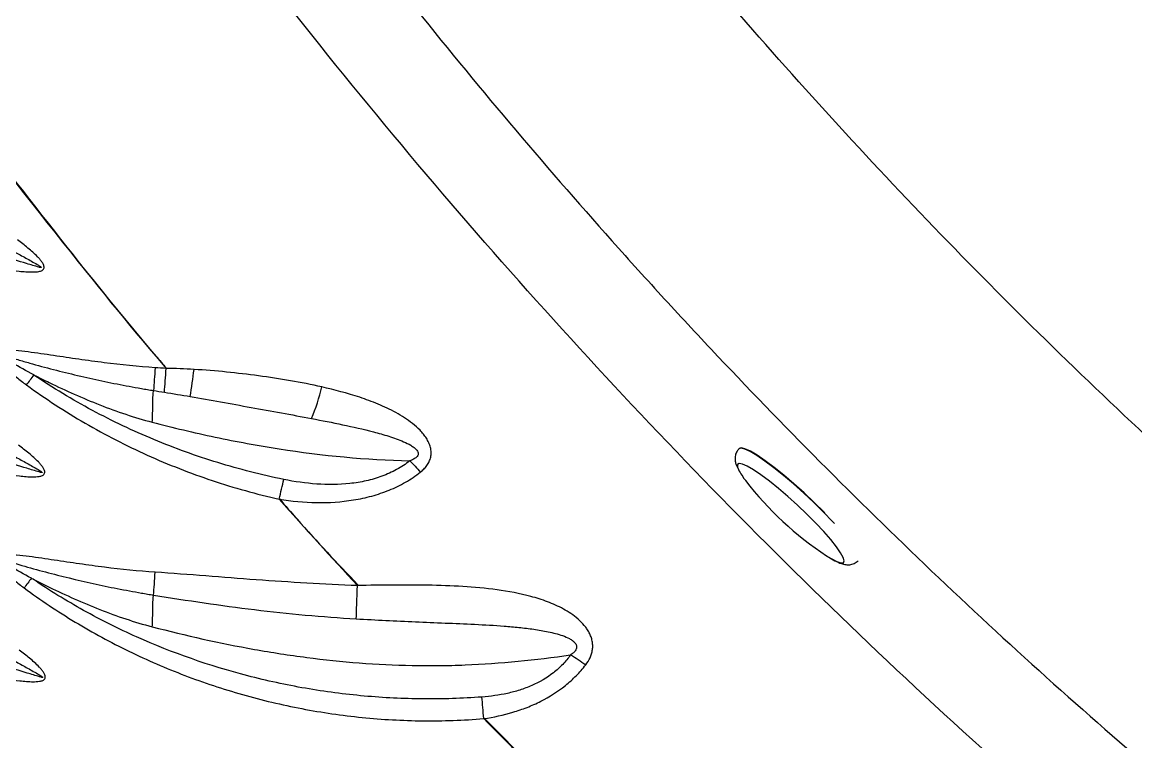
# Model space of a CAD drawing. Extents: x 412 to 492, y 622 to 766.
# Drawn here: x 457.6 to 464.4, y 691.72 to 696.12 of the extents above; entities that cross this region are included whole.
import ezdxf

# ---------------------------------------------------------------- set-up
doc = ezdxf.new("R2010")
doc.units = 0
doc.header["$MEASUREMENT"] = 0
doc.layers.add('1', color=4, linetype='Continuous')
doc.layers.add('GEOMETRY', color=4, linetype='Continuous', lineweight=25)

# ---------------------------------------------------------------- blocks, each defined once
blk = doc.blocks.new('2024 Beam 220V LL')
at = {"layer": 'GEOMETRY'}
for p, q in [((50.0268, 50.7539), (50.0252, 50.7521)), ((48.4704, 49.1073), (48.8901, 48.6846))]:
    blk.add_line(p, q, dxfattribs=at)
at = {"layer": 'GEOMETRY', "flags": 128}
for points in [[(46.517, 51.098), (46.5181, 51.1142), (46.5193, 51.1312), (46.5206, 51.1488), (46.5219, 51.167), (46.5233, 51.1857), (46.5246, 51.2047), (46.526, 51.224), (46.5274, 51.2433)], [(50.6099, 50.2954), (50.5982, 50.3081), (50.5435, 50.3651), (50.4843, 50.4234), (50.4226, 50.4814), (50.3599, 50.5375), (50.2981, 50.5898), (50.239, 50.6371), (50.1843, 50.6779), (50.1356, 50.711), (50.0942, 50.7356), (50.0613, 50.7508), (50.038, 50.7562), (50.0251, 50.752)], [(50.5513, 50.3606), (50.5451, 50.3669), (50.486, 50.4252), (50.4242, 50.4833), (50.3616, 50.5393), (50.2998, 50.5917), (50.2407, 50.6389), (50.186, 50.6797), (50.1372, 50.7128), (50.0959, 50.7374), (50.063, 50.7526), (50.0397, 50.758), (50.0268, 50.7539)], [(50.5611, 50.099), (50.5894, 50.0814), (50.6235, 50.0636), (50.6485, 50.0552), (50.6637, 50.0566), (50.6685, 50.0677), (50.6629, 50.0881), (50.647, 50.1173), (50.6212, 50.1542), (50.5865, 50.1977), (50.5439, 50.2463), (50.4949, 50.2986), (50.4409, 50.3528), (50.3838, 50.4072), (50.3253, 50.4601), (50.2674, 50.5096), (50.2119, 50.5544), (50.1606, 50.5928), (50.1151, 50.6238), (50.0769, 50.6462), (50.0472, 50.6593), (50.027, 50.6628), (50.0169, 50.6566), (50.0173, 50.6407), (50.0232, 50.6256)], [(47.2184, 50.4443), (47.2219, 50.4601), (47.2255, 50.4758), (47.229, 50.4914), (47.2325, 50.5068), (47.2359, 50.5219), (47.2393, 50.5367), (47.2425, 50.5512), (47.2457, 50.5651)], [(47.6886, 49.7136), (47.6893, 49.7322), (47.6901, 49.7535), (47.691, 49.777), (47.692, 49.8025), (47.693, 49.8295), (47.6941, 49.8578), (47.6952, 49.8869), (47.6963, 49.9164)], [(48.4673, 49.1042), (48.4659, 49.1216), (48.4645, 49.1388), (48.4631, 49.1559), (48.4617, 49.1727), (48.4604, 49.1892), (48.459, 49.2053), (48.4578, 49.2209), (48.4565, 49.2359)]]:
    blk.add_lwpolyline(points, dxfattribs=at)
at = {"layer": 'GEOMETRY'}
for centre, radius, start, end in [((41.9446, 51.8256), 4.7898, 350.9454, 352.94619), ((46.2438, 51.4212), 1.2683, 337.57911, 346.73756), ((50.3734, 50.8054), 0.3937, 207.18081, 218.92629), ((51.656, 51.7727), 2, 217.39445, 236.8069)]:
    blk.add_arc(centre, radius, start, end, dxfattribs=at)
for points, knots in [([(49.9559, 64.4717), (49.9874, 64.4743), (50.0696, 64.4812), (50.2218, 64.4937), (50.432, 64.5112), (50.6906, 64.5329), (50.9628, 64.5563), (51.2016, 64.5772), (51.3923, 64.5941), (51.5588, 64.6092), (51.7172, 64.6231), (51.8602, 64.634), (51.9794, 64.6413), (52.0866, 64.6469), (52.1962, 64.6514), (52.3057, 64.655), (52.413, 64.6574), (52.5351, 64.6588), (52.6744, 64.6584), (52.8333, 64.6558), (52.9929, 64.651), (53.1533, 64.644), (53.3145, 64.6348), (53.4764, 64.6233), (53.6391, 64.6095), (53.8547, 64.5884), (54.1238, 64.5566), (54.4078, 64.5158), (54.6565, 64.4744), (54.8711, 64.4346), (55.0947, 64.3892), (55.3184, 64.3401), (55.5329, 64.2889), (55.7213, 64.239), (55.8905, 64.1894), (56.0481, 64.1395), (56.2058, 64.086), (56.4457, 63.9989), (56.7664, 63.8686), (57.1644, 63.6818), (57.6194, 63.439), (57.979, 63.2178), (58.2534, 63.0309), (58.3903, 62.9351), (58.5295, 62.8359), (58.7999, 62.6395), (59.2001, 62.3344), (59.8905, 61.7676), (60.7166, 61.0137), (61.4882, 60.204), (62.0705, 59.5257), (62.4198, 59.0883), (62.6887, 58.7321), (62.8547, 58.5035), (62.9832, 58.3216), (63.0782, 58.1842), (63.1687, 58.0488), (63.3484, 57.769), (63.5969, 57.339), (63.82, 56.8746), (63.9621, 56.5352), (64.0425, 56.3272), (64.1164, 56.1188), (64.1839, 55.9099), (64.245, 55.7006), (64.2901, 55.5268), (64.3231, 55.3892), (64.3467, 55.2877), (64.3694, 55.186), (64.3914, 55.0841), (64.4125, 54.982), (64.4329, 54.8797), (64.4524, 54.7771), (64.4712, 54.6743), (64.4891, 54.5713), (64.5084, 54.4556), (64.5287, 54.3253), (64.5494, 54.1784), (64.5695, 54.0232), (64.5884, 53.8619), (64.6044, 53.7079), (64.6173, 53.5659), (64.6278, 53.4359), (64.6368, 53.3063), (64.6444, 53.1772), (64.6506, 53.0486), (64.6535, 52.963), (64.655, 52.9202)], [0, 0, 0, 0, 0.004717, 0.012296, 0.022745, 0.036075, 0.050787, 0.063159, 0.071426, 0.078972, 0.087744, 0.094769, 0.099998, 0.105242, 0.110504, 0.116048, 0.121276, 0.126187, 0.133886, 0.141613, 0.149369, 0.157158, 0.16498, 0.172837, 0.180731, 0.188663, 0.204227, 0.219917, 0.230074, 0.240535, 0.251303, 0.262841, 0.273359, 0.282861, 0.290673, 0.298527, 0.306428, 0.314379, 0.334819, 0.355523, 0.376545, 0.407548, 0.414782, 0.423112, 0.430961, 0.438717, 0.469862, 0.501218, 0.563169, 0.625202, 0.656494, 0.687586, 0.703246, 0.718853, 0.727111, 0.734431, 0.742265, 0.74997, 0.78112, 0.812105, 0.822738, 0.833294, 0.843781, 0.854204, 0.864571, 0.874891, 0.879858, 0.88483, 0.889807, 0.894791, 0.89978, 0.904775, 0.909778, 0.914787, 0.919804, 0.924828, 0.931691, 0.938828, 0.946239, 0.9543, 0.962326, 0.96866, 0.97497, 0.981259, 0.987526, 0.993773, 1, 1, 1, 1]), ([(57.9809, 46.5479), (57.4614, 46.9229), (56.9418, 47.3005), (56.1625, 47.8708), (55.9027, 48.0615), (55.5781, 48.3008), (55.5131, 48.3487), (55.3832, 48.4445), (55.3184, 48.4927), (55.1245, 48.6378), (54.8673, 48.8333), (54.6128, 49.0326), (54.3596, 49.2339), (54.2337, 49.3355), (53.8583, 49.643), (53.6112, 49.8514), (52.8797, 50.487), (52.4049, 50.9244), (51.4808, 51.8265), (51.0315, 52.2913), (50.377, 53.0091), (50.1625, 53.2513), (49.7412, 53.7412), (49.5343, 53.989), (49.1281, 54.4901), (48.9288, 54.7435), (48.6354, 55.1277), (48.5385, 55.2565), (48.3947, 55.4507), (48.3469, 55.5156), (48.252, 55.6457), (48.2046, 55.7109), (47.7782, 56.297), (47.4015, 56.8185), (47.027, 57.3405)], [0, 0, 0, 0, 0.125, 0.125, 0.1875, 0.1875, 0.203125, 0.203125, 0.21875, 0.21875, 0.25, 0.28125, 0.28125, 0.3125, 0.3125, 0.375, 0.375, 0.5, 0.5, 0.625, 0.625, 0.6875, 0.6875, 0.75, 0.75, 0.8125, 0.8125, 0.84375, 0.84375, 0.859375, 0.859375, 0.875, 0.875, 1, 1, 1, 1]), ([(45.7648, 56.5507), (46.1316, 56.0344), (46.5007, 55.5187), (46.9187, 54.9393), (46.9651, 54.875), (47.0582, 54.7463), (47.1048, 54.682), (47.2454, 54.4897), (47.34, 54.3621), (47.6266, 53.9814), (47.8212, 53.7303), (48.4156, 52.9847), (48.826, 52.4982), (49.3568, 51.9033), (49.4639, 51.7849), (49.6796, 51.5498), (49.7882, 51.4331), (50.1163, 51.0853), (50.3381, 50.8567), (51.0124, 50.1805), (51.4739, 49.7426), (52.1843, 49.105), (52.4241, 48.8957), (52.9098, 48.4835), (53.1557, 48.2807), (53.6534, 47.8816), (53.9047, 47.6857), (54.2856, 47.3972), (54.4132, 47.302), (54.6056, 47.1605), (54.6698, 47.1136), (54.7982, 47.0196), (54.8624, 46.9726), (55.4403, 46.5505), (55.9544, 46.1778), (56.4689, 45.8077)], [0, 0, 0, 0, 0.125, 0.125, 0.140625, 0.140625, 0.15625, 0.15625, 0.1875, 0.1875, 0.25, 0.25, 0.375, 0.375, 0.40625, 0.40625, 0.4375, 0.4375, 0.5, 0.5, 0.625, 0.625, 0.6875, 0.6875, 0.75, 0.75, 0.8125, 0.8125, 0.84375, 0.84375, 0.859375, 0.859375, 0.875, 0.875, 1, 1, 1, 1]), ([(52.3993, 48.1422), (51.7589, 48.6856), (51.1367, 49.2512), (49.929, 50.4273), (49.3473, 51.034), (48.2276, 52.2843), (47.6897, 52.9279), (47.0447, 53.7555), (46.9171, 53.9222), (46.7277, 54.1739), (46.6649, 54.2581), (46.5712, 54.3849), (46.5401, 54.4272), (46.4778, 54.5118), (46.4467, 54.5541), (46.1664, 54.9349), (45.9172, 55.2734), (45.6681, 55.6119)], [0, 0, 0, 0, 0.25, 0.25, 0.5, 0.5, 0.75, 0.75, 0.8125, 0.8125, 0.84375, 0.84375, 0.859375, 0.859375, 0.875, 0.875, 1, 1, 1, 1]), ([(52.3993, 48.1422), (51.7589, 48.6856), (51.1367, 49.2512), (49.929, 50.4273), (49.3473, 51.034), (48.2276, 52.2843), (47.6897, 52.9279), (47.0447, 53.7555), (46.9171, 53.9222), (46.7277, 54.1739), (46.6649, 54.2581), (46.5712, 54.3849), (46.5401, 54.4272), (46.4778, 54.5118), (46.4467, 54.5541), (46.1664, 54.9349), (45.9172, 55.2734), (45.6681, 55.6119)], [0, 0, 0, 0, 0.25, 0.25, 0.5, 0.5, 0.75, 0.75, 0.8125, 0.8125, 0.84375, 0.84375, 0.859375, 0.859375, 0.875, 0.875, 1, 1, 1, 1]), ([(45.0088, 53.1746), (45.0871, 53.0695), (45.3609, 52.7015), (45.8437, 52.0811), (46.2706, 51.5413), (46.507, 51.2692), (46.5286, 51.2444)], [0, 0, 0, 0, 0.160074, 0.559994, 0.959828, 1, 1, 1, 1]), ([(44.7527, 51.9451), (44.8598, 51.9375), (44.9665, 51.9269), (45.1261, 51.9076), (45.1793, 51.9006), (45.2855, 51.8859), (45.3385, 51.8781), (45.4446, 51.8624), (45.4976, 51.8544), (45.5773, 51.8437), (45.6039, 51.8403), (45.6439, 51.8362), (45.6572, 51.835), (45.684, 51.8333), (45.6974, 51.8327), (45.7175, 51.8328), (45.7242, 51.833), (45.7375, 51.8339), (45.7442, 51.8347), (45.7541, 51.8367), (45.7573, 51.8375), (45.7637, 51.8396), (45.7668, 51.8409), (45.7726, 51.8443), (45.7754, 51.8464), (45.7796, 51.8515), (45.7811, 51.8547), (45.7822, 51.8614), (45.782, 51.8648), (45.7806, 51.8714), (45.7795, 51.8746), (45.7755, 51.8838), (45.7719, 51.8894), (45.7643, 51.9003), (45.7601, 51.9056), (45.7513, 51.9157), (45.7468, 51.9206), (45.7329, 51.9349), (45.7232, 51.9441), (45.7034, 51.9619), (45.6932, 51.9706), (45.6624, 51.9961), (45.6414, 52.0124), (45.62, 52.0284)], [0, 0, 0, 0, 0.25, 0.25, 0.375, 0.375, 0.5, 0.5, 0.625, 0.625, 0.6875, 0.6875, 0.71875, 0.71875, 0.75, 0.75, 0.765625, 0.765625, 0.78125, 0.78125, 0.789063, 0.789063, 0.796875, 0.796875, 0.804688, 0.804688, 0.8125, 0.8125, 0.820313, 0.820313, 0.828125, 0.828125, 0.84375, 0.84375, 0.859375, 0.859375, 0.875, 0.875, 0.90625, 0.90625, 0.9375, 0.9375, 1, 1, 1, 1]), ([(45.5759, 51.9695), (45.599, 51.957), (45.622, 51.9444), (45.6679, 51.9191), (45.6908, 51.9065), (45.725, 51.8871), (45.7364, 51.8806), (45.7504, 51.872), (45.7532, 51.8703), (45.7586, 51.8667), (45.7614, 51.8649), (45.7645, 51.8622), (45.7651, 51.8616), (45.7657, 51.8606), (45.7659, 51.8601), (45.7655, 51.8595), (45.765, 51.8594), (45.763, 51.8591), (45.7613, 51.8595), (45.7565, 51.8603), (45.7534, 51.8611), (45.7377, 51.8652), (45.7252, 51.8691), (45.7003, 51.8766), (45.6879, 51.8804), (45.6256, 51.8991), (45.5756, 51.9136), (45.4753, 51.9412), (45.425, 51.9544), (45.2736, 51.9918), (45.1719, 52.0144), (45.019, 52.0452), (44.9679, 52.0549), (44.8912, 52.0687), (44.8655, 52.0731), (44.8271, 52.0796), (44.8079, 52.0827), (44.7886, 52.0858), (44.7758, 52.0879), (44.7694, 52.0889), (44.7629, 52.0899)], [0, 0, 0, 0, 0.0625, 0.0625, 0.125, 0.125, 0.15625, 0.15625, 0.164062, 0.164062, 0.171875, 0.171875, 0.173828, 0.173828, 0.174805, 0.174805, 0.175781, 0.175781, 0.179687, 0.179687, 0.1875, 0.1875, 0.21875, 0.21875, 0.25, 0.25, 0.375, 0.375, 0.5, 0.5, 0.75, 0.75, 0.875, 0.875, 0.9375, 0.9375, 0.96875, 0.984375, 0.984375, 1, 1, 1, 1]), ([(46.4604, 51.248), (46.3563, 51.2551), (46.2526, 51.2657), (46.0975, 51.285), (46.0458, 51.292), (45.9426, 51.3068), (45.8911, 51.3145), (45.788, 51.3299), (45.7364, 51.3376), (45.6589, 51.3473), (45.633, 51.3502), (45.594, 51.353), (45.5809, 51.3536), (45.5614, 51.3538), (45.5549, 51.3537), (45.5419, 51.353), (45.5353, 51.3525), (45.5225, 51.3504), (45.5161, 51.349), (45.507, 51.3452), (45.5041, 51.3437), (45.4989, 51.3398), (45.4966, 51.3373), (45.4935, 51.3315), (45.4928, 51.3282), (45.4928, 51.3216), (45.4934, 51.3184), (45.4962, 51.309), (45.4992, 51.3032), (45.5061, 51.2922), (45.51, 51.287), (45.5181, 51.2769), (45.5224, 51.2721), (45.5355, 51.2579), (45.5447, 51.2489), (45.5731, 51.2226), (45.5929, 51.206), (45.6333, 51.1738), (45.6538, 51.1582), (45.6747, 51.1429)], [0, 0, 0, 0, 0.25, 0.25, 0.375, 0.375, 0.5, 0.5, 0.625, 0.625, 0.6875, 0.6875, 0.71875, 0.71875, 0.734375, 0.734375, 0.75, 0.75, 0.765625, 0.765625, 0.773437, 0.773437, 0.78125, 0.78125, 0.789062, 0.789062, 0.796875, 0.796875, 0.8125, 0.8125, 0.828125, 0.828125, 0.84375, 0.84375, 0.875, 0.875, 0.9375, 0.9375, 1, 1, 1, 1]), ([(45.7191, 51.2035), (45.6745, 51.228), (45.63, 51.2528), (45.5746, 51.2842), (45.5636, 51.2905), (45.5416, 51.3034), (45.5306, 51.3098), (45.5174, 51.3186), (45.5148, 51.3204), (45.511, 51.3234), (45.5097, 51.3244), (45.5087, 51.3261), (45.5085, 51.3265), (45.5087, 51.3273), (45.5092, 51.3275), (45.5103, 51.3278), (45.5111, 51.3277), (45.5151, 51.3275), (45.5182, 51.3267), (45.5243, 51.3253), (45.5274, 51.3245), (45.5426, 51.3205), (45.5547, 51.3169), (45.591, 51.3061), (45.6152, 51.299), (45.6636, 51.2849), (45.6879, 51.2779), (45.7608, 51.2576), (45.8096, 51.2447), (45.9562, 51.2073), (46.0545, 51.1845), (46.2026, 51.1535), (46.2521, 51.1436), (46.3265, 51.1298), (46.3513, 51.1253), (46.3886, 51.1188), (46.4072, 51.1157), (46.4259, 51.1126), (46.4383, 51.1105), (46.4445, 51.1095), (46.4507, 51.1085)], [0, 0, 0, 0, 0.125, 0.125, 0.15625, 0.15625, 0.1875, 0.1875, 0.195313, 0.195313, 0.199219, 0.199219, 0.200195, 0.200195, 0.201172, 0.201172, 0.203125, 0.203125, 0.210938, 0.210938, 0.21875, 0.21875, 0.25, 0.25, 0.3125, 0.3125, 0.375, 0.375, 0.5, 0.5, 0.75, 0.75, 0.875, 0.875, 0.9375, 0.9375, 0.96875, 0.984375, 0.984375, 1, 1, 1, 1]), ([(46.4603, 51.248), (46.4586, 51.2233), (46.457, 51.1987), (46.4537, 51.1515), (46.4522, 51.129), (46.4508, 51.1085)], [0, 0, 0, 0, 0.5, 0.5, 1, 1, 1, 1]), ([(47.4783, 51.1302), (47.4148, 51.1446), (47.3509, 51.157), (47.2221, 51.1793), (47.1574, 51.1892), (47.027, 51.2069), (46.9616, 51.2146), (46.8302, 51.2279), (46.7643, 51.2334), (46.6981, 51.2374)], [0, 0, 0, 0, 0.25, 0.25, 0.5, 0.5, 0.75, 0.75, 1, 1, 1, 1]), ([(45.6747, 51.1429), (45.7899, 51.0586), (45.9093, 50.9808), (46.0941, 50.8735), (46.1568, 50.8392), (46.2837, 50.7741), (46.3477, 50.7432), (46.5418, 50.6557), (46.6737, 50.6041), (46.9423, 50.5142), (47.0791, 50.4759), (47.2184, 50.4443)], [0, 0, 0, 0, 0.25, 0.25, 0.375, 0.375, 0.5, 0.5, 0.75, 0.75, 1, 1, 1, 1]), ([(45.7196, 51.2033), (45.7509, 51.1876), (45.8831, 51.1225), (46.1203, 51.0157), (46.3336, 50.9437), (46.4422, 50.9153)], [0.4224426, 0.4224426, 0.4224426, 0.4224426, 0.5, 0.75, 1, 1, 1, 1]), ([(47.2457, 50.5651), (47.1093, 50.5932), (46.9751, 50.6275), (46.7109, 50.7086), (46.5809, 50.7554), (46.3891, 50.8351), (46.3257, 50.8633), (46.2, 50.9229), (46.1379, 50.9543), (45.9543, 51.0529), (45.8353, 51.1247), (45.7201, 51.2029)], [0, 0, 0, 0, 0.25, 0.25, 0.5, 0.5, 0.625, 0.625, 0.75, 0.75, 1, 1, 1, 1]), ([(46.4422, 50.9153), (46.4432, 50.9212), (46.4443, 50.9335), (46.4452, 50.959), (46.4452, 50.9917), (46.4455, 51.031), (46.4468, 51.0689), (46.4488, 51.0942), (46.4505, 51.1068), (46.4507, 51.1085)], [0, 0, 0, 0, 0.0625, 0.125, 0.25, 0.375, 0.5, 0.625, 0.645077, 0.645077, 0.645077, 0.645077]), ([(48.0797, 50.609), (48.0873, 50.615), (48.0945, 50.6213), (48.108, 50.6349), (48.1143, 50.6422), (48.1255, 50.6577), (48.1303, 50.6659), (48.1382, 50.6832), (48.1413, 50.6925), (48.1453, 50.7115), (48.1461, 50.7213), (48.1457, 50.7361), (48.1453, 50.7412), (48.1439, 50.7511), (48.1429, 50.756), (48.1393, 50.7707), (48.1359, 50.7803), (48.1274, 50.7992), (48.1225, 50.8082), (48.1115, 50.8256), (48.1055, 50.8339), (48.0926, 50.8501), (48.0857, 50.8579), (48.0642, 50.8804), (48.0489, 50.894), (48.017, 50.9194), (48.0003, 50.9312), (47.9661, 50.9535), (47.9484, 50.9639), (47.8951, 50.9932), (47.8588, 51.0101), (47.7851, 51.0408), (47.7477, 51.0545), (47.6342, 51.0921), (47.5566, 51.1126), (47.4783, 51.1302)], [0, 0, 0, 0, 0.03125, 0.03125, 0.0625, 0.0625, 0.09375, 0.09375, 0.125, 0.125, 0.15625, 0.15625, 0.171875, 0.171875, 0.1875, 0.1875, 0.21875, 0.21875, 0.25, 0.25, 0.28125, 0.28125, 0.3125, 0.3125, 0.375, 0.375, 0.4375, 0.4375, 0.5, 0.5, 0.625, 0.625, 0.75, 0.75, 1, 1, 1, 1]), ([(46.6747, 51.0718), (46.7367, 51.0611), (46.7986, 51.05), (46.9224, 51.0279), (46.9842, 51.0167), (47.1078, 50.9944), (47.1696, 50.9832), (47.293, 50.9606), (47.3546, 50.9492), (47.4162, 50.9375)], [0, 0, 0, 0, 0.25, 0.25, 0.5, 0.5, 0.75, 0.75, 1, 1, 1, 1]), ([(46.4422, 50.9153), (46.5691, 50.8821), (46.6972, 50.8515), (46.8913, 50.8104), (46.9563, 50.7975), (47.087, 50.7733), (47.1527, 50.7621), (47.4824, 50.7108), (47.7482, 50.6852), (48.0156, 50.6791)], [0, 0, 0, 0, 0.25, 0.25, 0.375, 0.375, 0.5, 0.5, 1, 1, 1, 1]), ([(47.4162, 50.9375), (47.4794, 50.9254), (47.5426, 50.913), (47.6684, 50.8864), (47.7312, 50.8723), (47.8248, 50.8477), (47.8558, 50.839), (47.9176, 50.8194), (47.9482, 50.8088), (47.9927, 50.7893), (48.0075, 50.7822), (48.0284, 50.7698), (48.0352, 50.7654), (48.048, 50.7555), (48.0542, 50.75), (48.064, 50.7372), (48.0677, 50.7295), (48.0672, 50.7178), (48.0661, 50.714), (48.0623, 50.7072), (48.0598, 50.7042), (48.0514, 50.6961), (48.0446, 50.6919), (48.0305, 50.6847), (48.0232, 50.6817), (48.0156, 50.6791)], [0, 0, 0, 0, 0.25, 0.25, 0.5, 0.5, 0.625, 0.625, 0.75, 0.75, 0.8125, 0.8125, 0.84375, 0.84375, 0.875, 0.875, 0.90625, 0.90625, 0.921875, 0.921875, 0.9375, 0.9375, 0.96875, 0.96875, 1, 1, 1, 1]), ([(45.5814, 50.7168), (45.6045, 50.7042), (45.6277, 50.6916), (45.6738, 50.6662), (45.6969, 50.6534), (45.7312, 50.6339), (45.7427, 50.6274), (45.7567, 50.6187), (45.7595, 50.617), (45.7636, 50.6142), (45.7649, 50.6133), (45.7669, 50.6118), (45.7675, 50.6112), (45.7687, 50.6101), (45.7694, 50.6095), (45.7698, 50.6086), (45.7698, 50.6084), (45.7697, 50.608), (45.7695, 50.6078), (45.7689, 50.6076), (45.7685, 50.6076), (45.7673, 50.6075), (45.7665, 50.6076), (45.7641, 50.6079), (45.7625, 50.6083), (45.7577, 50.6093), (45.7545, 50.6102), (45.7388, 50.6145), (45.7264, 50.6183), (45.7015, 50.6259), (45.689, 50.6297), (45.6267, 50.6485), (45.5766, 50.6631), (45.4762, 50.6908), (45.4258, 50.7039), (45.2742, 50.7414), (45.1725, 50.7641), (45.0194, 50.7949), (44.9682, 50.8047), (44.8913, 50.8185), (44.8657, 50.8229), (44.8272, 50.8294), (44.8079, 50.8326), (44.7887, 50.8357), (44.7758, 50.8377), (44.7695, 50.8387), (44.7629, 50.8398)], [0, 0, 0, 0, 0.0625, 0.0625, 0.125, 0.125, 0.15625, 0.15625, 0.164062, 0.164062, 0.167969, 0.167969, 0.169922, 0.169922, 0.171875, 0.171875, 0.172363, 0.172363, 0.172852, 0.172852, 0.173828, 0.173828, 0.175781, 0.175781, 0.179687, 0.179687, 0.1875, 0.1875, 0.21875, 0.21875, 0.25, 0.25, 0.375, 0.375, 0.5, 0.5, 0.75, 0.75, 0.875, 0.875, 0.9375, 0.9375, 0.96875, 0.984375, 0.984375, 1, 1, 1, 1]), ([(44.7527, 50.6947), (44.8599, 50.6871), (44.9668, 50.6764), (45.1267, 50.6571), (45.1799, 50.65), (45.2862, 50.6352), (45.3394, 50.6274), (45.4456, 50.6115), (45.4987, 50.6035), (45.5785, 50.5926), (45.6051, 50.5892), (45.6452, 50.585), (45.6585, 50.5837), (45.6853, 50.5818), (45.6987, 50.5812), (45.7188, 50.5811), (45.7255, 50.5812), (45.7389, 50.582), (45.7456, 50.5827), (45.7588, 50.5851), (45.7654, 50.5867), (45.7745, 50.5912), (45.7774, 50.5931), (45.7821, 50.5977), (45.784, 50.6007), (45.786, 50.6072), (45.7861, 50.6106), (45.7852, 50.6173), (45.7842, 50.6206), (45.7805, 50.63), (45.7771, 50.6357), (45.7696, 50.6467), (45.7654, 50.652), (45.7568, 50.6622), (45.7523, 50.6671), (45.7384, 50.6815), (45.7287, 50.6907), (45.7089, 50.7087), (45.6987, 50.7174), (45.6679, 50.743), (45.6468, 50.7594), (45.6254, 50.7755)], [0, 0, 0, 0, 0.25, 0.25, 0.375, 0.375, 0.5, 0.5, 0.625, 0.625, 0.6875, 0.6875, 0.71875, 0.71875, 0.75, 0.75, 0.765625, 0.765625, 0.78125, 0.78125, 0.796875, 0.796875, 0.804687, 0.804687, 0.8125, 0.8125, 0.820312, 0.820312, 0.828125, 0.828125, 0.84375, 0.84375, 0.859375, 0.859375, 0.875, 0.875, 0.90625, 0.90625, 0.9375, 0.9375, 1, 1, 1, 1]), ([(50.0257, 50.7505), (50.0205, 50.7447), (50.0086, 50.7315), (50.0021, 50.7055), (50.0022, 50.6806), (50.0067, 50.6599), (50.012, 50.648), (50.0145, 50.6422)], [0, 0, 0, 0, 0.161834, 0.367202, 0.568052, 0.79292, 1, 1, 1, 1]), ([(48.0156, 50.6791), (47.9906, 50.6591), (47.9638, 50.6413), (47.921, 50.6177), (47.9063, 50.6103), (47.8762, 50.5967), (47.8608, 50.5904), (47.8142, 50.5733), (47.7822, 50.5641), (47.7331, 50.5531), (47.7165, 50.5499), (47.683, 50.5444), (47.6661, 50.5421), (47.5819, 50.533), (47.5145, 50.5326), (47.38, 50.5417), (47.3128, 50.5513), (47.2457, 50.5651)], [0, 0, 0, 0, 0.125, 0.125, 0.1875, 0.1875, 0.25, 0.25, 0.375, 0.375, 0.4375, 0.4375, 0.5, 0.5, 0.75, 0.75, 1, 1, 1, 1]), ([(47.2184, 50.4443), (47.2944, 50.4322), (47.3702, 50.4252), (47.5216, 50.4229), (47.597, 50.4276), (47.691, 50.4429), (47.7098, 50.4465), (47.747, 50.4545), (47.7654, 50.459), (47.8199, 50.4739), (47.8553, 50.4859), (47.9242, 50.5139), (47.9578, 50.5302), (48.0213, 50.5666), (48.0514, 50.5868), (48.0797, 50.609)], [0, 0, 0, 0, 0.25, 0.25, 0.5, 0.5, 0.5625, 0.5625, 0.625, 0.625, 0.75, 0.75, 0.875, 0.875, 1, 1, 1, 1]), ([(47.2202, 50.446), (47.2558, 50.4046), (47.4099, 50.2252), (47.573, 50.0539), (47.6985, 49.9221)], [0, 0, 0, 0, 0.230685, 1, 1, 1, 1]), ([(46.4605, 49.9985), (46.3572, 50.0056), (46.2543, 50.0161), (46.1004, 50.0352), (46.0491, 50.0422), (45.9467, 50.0569), (45.8956, 50.0646), (45.7933, 50.0799), (45.7422, 50.0877), (45.6652, 50.0976), (45.6395, 50.1006), (45.6009, 50.1038), (45.588, 50.1047), (45.5621, 50.1055), (45.5492, 50.1055), (45.5298, 50.1039), (45.5234, 50.103), (45.5109, 50.1001), (45.5045, 50.098), (45.4964, 50.0926), (45.494, 50.0904), (45.4904, 50.085), (45.4894, 50.0818), (45.4888, 50.0753), (45.4892, 50.072), (45.4908, 50.0657), (45.492, 50.0627), (45.496, 50.0539), (45.4995, 50.0483), (45.5069, 50.0378), (45.5109, 50.0328), (45.5234, 50.0183), (45.5324, 50.0091), (45.5601, 49.9824), (45.5797, 49.9657), (45.6195, 49.9333), (45.6398, 49.9177), (45.6604, 49.9024)], [0, 0, 0, 0, 0.25, 0.25, 0.375, 0.375, 0.5, 0.5, 0.625, 0.625, 0.6875, 0.6875, 0.71875, 0.71875, 0.75, 0.75, 0.765625, 0.765625, 0.78125, 0.78125, 0.789062, 0.789062, 0.796875, 0.796875, 0.804687, 0.804687, 0.8125, 0.8125, 0.828125, 0.828125, 0.84375, 0.84375, 0.875, 0.875, 0.9375, 0.9375, 1, 1, 1, 1]), ([(45.7042, 49.9615), (45.6598, 49.9859), (45.6155, 50.0105), (45.5605, 50.042), (45.5495, 50.0483), (45.5332, 50.058), (45.5277, 50.0613), (45.5197, 50.0664), (45.517, 50.0681), (45.5118, 50.0717), (45.5092, 50.0735), (45.5063, 50.0761), (45.5057, 50.0767), (45.505, 50.0777), (45.5048, 50.078), (45.5048, 50.0788), (45.5052, 50.0791), (45.5064, 50.0794), (45.5072, 50.0794), (45.5087, 50.0793), (45.5095, 50.0792), (45.5134, 50.0786), (45.5164, 50.0779), (45.5256, 50.0757), (45.5316, 50.074), (45.5496, 50.0688), (45.5616, 50.0653), (45.6216, 50.0474), (45.6696, 50.0333), (45.7661, 50.0065), (45.8145, 49.9937), (45.9601, 49.9567), (46.0577, 49.9341), (46.2047, 49.9033), (46.2537, 49.8936), (46.3275, 49.8798), (46.3521, 49.8754), (46.3891, 49.869), (46.4076, 49.8658), (46.4261, 49.8628), (46.4384, 49.8607), (46.4445, 49.8597), (46.4508, 49.8587)], [0, 0, 0, 0, 0.125, 0.125, 0.15625, 0.15625, 0.171875, 0.171875, 0.179688, 0.179688, 0.1875, 0.1875, 0.189453, 0.189453, 0.19043, 0.19043, 0.191406, 0.191406, 0.193359, 0.193359, 0.195313, 0.195313, 0.203125, 0.203125, 0.21875, 0.21875, 0.25, 0.25, 0.375, 0.375, 0.5, 0.5, 0.75, 0.75, 0.875, 0.875, 0.9375, 0.9375, 0.96875, 0.984375, 0.984375, 1, 1, 1, 1]), ([(50.5468, 50.1086), (50.5545, 50.1034), (50.5777, 50.0879), (50.6133, 50.0671), (50.6466, 50.052), (50.6758, 50.0444), (50.7021, 50.0434), (50.7301, 50.0493), (50.7461, 50.0618), (50.754, 50.0679)], [0, 0, 0, 0, 0.10758, 0.323179, 0.552258, 0.689931, 0.796302, 0.899728, 1, 1, 1, 1]), ([(46.4508, 49.8587), (46.4522, 49.8792), (46.4538, 49.9018), (46.4571, 49.9491), (46.4588, 49.9738), (46.4605, 49.9985)], [0, 0, 0, 0, 0.5, 0.5, 1, 1, 1, 1]), ([(47.6963, 49.9164), (47.49, 49.9243), (47.2839, 49.9371), (46.9751, 49.9596), (46.8722, 49.9676), (46.6664, 49.9835), (46.5634, 49.9914), (46.4605, 49.9985)], [0, 0, 0, 0, 0.5, 0.5, 0.75, 0.75, 1, 1, 1, 1]), ([(45.7042, 49.9615), (45.6971, 49.9518), (45.6898, 49.9421), (45.6752, 49.9224), (45.6678, 49.9123), (45.6604, 49.9024)], [0, 0, 0, 0, 0.5, 0.5, 1, 1, 1, 1]), ([(45.7144, 49.9559), (45.7474, 49.9394), (45.8813, 49.8733), (46.1203, 49.7657), (46.3336, 49.6937), (46.4422, 49.6653)], [0.4181359, 0.4181359, 0.4181359, 0.4181359, 0.5, 0.75, 1, 1, 1, 1]), ([(48.4565, 49.2359), (48.3359, 49.2271), (48.2156, 49.2233), (47.9755, 49.2254), (47.8558, 49.2313), (47.6169, 49.2529), (47.4978, 49.2686), (47.3196, 49.2995), (47.2601, 49.3111), (47.1422, 49.3367), (47.0837, 49.3506), (46.7929, 49.4262), (46.5667, 49.5052), (46.2921, 49.6281), (46.2376, 49.6539), (46.1295, 49.7079), (46.076, 49.7362), (45.9175, 49.8242), (45.8144, 49.8877), (45.7144, 49.9557)], [0, 0, 0, 0, 0.125, 0.125, 0.25, 0.25, 0.375, 0.375, 0.4375, 0.4375, 0.5, 0.5, 0.75, 0.75, 0.8125, 0.8125, 0.875, 0.875, 1, 1, 1, 1]), ([(49.0899, 49.4323), (49.1006, 49.446), (49.1097, 49.4605), (49.1205, 49.4839), (49.1237, 49.492), (49.1286, 49.5086), (49.1304, 49.517), (49.1327, 49.5342), (49.1332, 49.543), (49.1326, 49.5607), (49.1316, 49.5694), (49.1282, 49.5868), (49.1258, 49.5955), (49.1196, 49.6125), (49.116, 49.6208), (49.1076, 49.6367), (49.103, 49.6445), (49.0928, 49.6595), (49.0872, 49.6668), (49.0696, 49.6878), (49.0567, 49.7006), (49.0294, 49.7243), (49.015, 49.7352), (48.9848, 49.7557), (48.9694, 49.7649), (48.9223, 49.7908), (48.8899, 49.8052), (48.8401, 49.8241), (48.8233, 49.83), (48.7894, 49.8408), (48.7723, 49.8458), (48.6868, 49.869), (48.6179, 49.8817), (48.4791, 49.9006), (48.4092, 49.9068), (48.2685, 49.9154), (48.1976, 49.9178), (48.0552, 49.9204), (47.9835, 49.9206), (47.84, 49.9197), (47.7682, 49.9185), (47.6963, 49.9164)], [0, 0, 0, 0, 0.03125, 0.03125, 0.046875, 0.046875, 0.0625, 0.0625, 0.078125, 0.078125, 0.09375, 0.09375, 0.109375, 0.109375, 0.125, 0.125, 0.140625, 0.140625, 0.15625, 0.15625, 0.1875, 0.1875, 0.21875, 0.21875, 0.25, 0.25, 0.3125, 0.3125, 0.34375, 0.34375, 0.375, 0.375, 0.5, 0.5, 0.625, 0.625, 0.75, 0.75, 0.875, 0.875, 1, 1, 1, 1]), ([(45.6604, 49.9024), (45.7609, 49.8282), (45.8649, 49.7588), (46.0253, 49.662), (46.0795, 49.631), (46.1892, 49.5714), (46.2445, 49.5429), (46.4121, 49.4614), (46.5257, 49.4123), (46.7567, 49.3241), (46.8741, 49.2851), (47.053, 49.2342), (47.1131, 49.2185), (47.2343, 49.1897), (47.2955, 49.1766), (47.479, 49.1415), (47.6016, 49.1236), (47.8477, 49.0989), (47.9711, 49.092), (48.2186, 49.0895), (48.3428, 49.094), (48.4673, 49.1042)], [0, 0, 0, 0, 0.125, 0.125, 0.1875, 0.1875, 0.25, 0.25, 0.375, 0.375, 0.5, 0.5, 0.5625, 0.5625, 0.625, 0.625, 0.75, 0.75, 0.875, 0.875, 1, 1, 1, 1]), ([(46.4422, 49.6653), (46.4432, 49.6712), (46.4443, 49.6835), (46.4452, 49.709), (46.4452, 49.7417), (46.4455, 49.781), (46.4468, 49.8189), (46.4488, 49.8443), (46.4505, 49.8569), (46.4508, 49.8587)], [0, 0, 0, 0, 0.0625, 0.125, 0.25, 0.375, 0.5, 0.625, 0.645911, 0.645911, 0.645911, 0.645911]), ([(46.4508, 49.8587), (46.5534, 49.8423), (46.656, 49.8264), (46.8617, 49.7966), (46.9646, 49.7827), (47.2739, 49.7451), (47.4808, 49.7255), (47.6886, 49.7136)], [0, 0, 0, 0, 0.25, 0.25, 0.5, 0.5, 1, 1, 1, 1]), ([(46.4422, 49.6653), (46.6472, 49.6117), (46.8551, 49.5649), (47.1195, 49.5178), (47.1726, 49.509), (47.2791, 49.4925), (47.3324, 49.4849), (47.4926, 49.4641), (47.5998, 49.4529), (47.8146, 49.4363), (47.9223, 49.431), (48.0842, 49.4277), (48.1383, 49.4275), (48.2463, 49.4286), (48.3002, 49.43), (48.5697, 49.4409), (48.7842, 49.462), (48.9974, 49.4933)], [0, 0, 0, 0, 0.25, 0.25, 0.3125, 0.3125, 0.375, 0.375, 0.5, 0.5, 0.625, 0.625, 0.6875, 0.6875, 0.75, 0.75, 1, 1, 1, 1]), ([(47.6886, 49.7136), (47.8092, 49.7067), (47.9297, 49.7006), (48.1106, 49.6929), (48.1708, 49.6905), (48.2914, 49.6857), (48.3516, 49.6832), (48.4721, 49.6773), (48.5322, 49.6739), (48.6224, 49.667), (48.6525, 49.6643), (48.7125, 49.6581), (48.7425, 49.6546), (48.8023, 49.6459), (48.832, 49.6409), (48.8763, 49.6316), (48.891, 49.6281), (48.9203, 49.6203), (48.9348, 49.6159), (48.9633, 49.6058), (48.9773, 49.6), (48.9973, 49.5892), (49.0038, 49.5853), (49.016, 49.5762), (49.0216, 49.5711), (49.0285, 49.5621), (49.0304, 49.5589), (49.0333, 49.5521), (49.0343, 49.5485), (49.0352, 49.5374), (49.033, 49.5301), (49.0256, 49.5174), (49.0206, 49.5118), (49.0097, 49.5019), (49.0036, 49.4974), (48.9974, 49.4933)], [0, 0, 0, 0, 0.25, 0.25, 0.375, 0.375, 0.5, 0.5, 0.625, 0.625, 0.6875, 0.6875, 0.75, 0.75, 0.8125, 0.8125, 0.84375, 0.84375, 0.875, 0.875, 0.90625, 0.90625, 0.921875, 0.921875, 0.9375, 0.9375, 0.945313, 0.945313, 0.953125, 0.953125, 0.96875, 0.96875, 0.984375, 0.984375, 1, 1, 1, 1]), ([(45.5866, 49.4642), (45.6097, 49.4517), (45.6327, 49.439), (45.6788, 49.4137), (45.7018, 49.401), (45.7361, 49.3816), (45.7475, 49.3751), (45.7614, 49.3664), (45.7642, 49.3646), (45.7683, 49.3618), (45.7696, 49.3609), (45.7715, 49.3593), (45.7721, 49.3588), (45.773, 49.3579), (45.7732, 49.3576), (45.7735, 49.357), (45.7736, 49.3568), (45.7735, 49.3564), (45.7733, 49.3562), (45.7724, 49.3558), (45.7715, 49.3559), (45.7699, 49.356), (45.7691, 49.3561), (45.7667, 49.3565), (45.7651, 49.3569), (45.7603, 49.358), (45.7572, 49.3589), (45.7414, 49.3633), (45.729, 49.3671), (45.704, 49.3748), (45.6915, 49.3786), (45.629, 49.3975), (45.5789, 49.4122), (45.4782, 49.44), (45.4276, 49.4532), (45.2756, 49.4909), (45.1735, 49.5137), (45.02, 49.5446), (44.9687, 49.5544), (44.8917, 49.5682), (44.866, 49.5727), (44.8274, 49.5792), (44.8145, 49.5814), (44.7887, 49.5855), (44.7759, 49.5876), (44.7629, 49.5896)], [0, 0, 0, 0, 0.0625, 0.0625, 0.125, 0.125, 0.15625, 0.15625, 0.164063, 0.164063, 0.167969, 0.167969, 0.169922, 0.169922, 0.170898, 0.170898, 0.171387, 0.171387, 0.171875, 0.171875, 0.173828, 0.173828, 0.175781, 0.175781, 0.179688, 0.179688, 0.1875, 0.1875, 0.21875, 0.21875, 0.25, 0.25, 0.375, 0.375, 0.5, 0.5, 0.75, 0.75, 0.875, 0.875, 0.9375, 0.9375, 0.96875, 0.96875, 1, 1, 1, 1]), ([(44.7526, 49.4445), (44.8601, 49.4368), (44.9672, 49.426), (45.1275, 49.4065), (45.1809, 49.3994), (45.2875, 49.3845), (45.3407, 49.3766), (45.4472, 49.3606), (45.5004, 49.3525), (45.5804, 49.3414), (45.6071, 49.338), (45.6472, 49.3337), (45.6606, 49.3324), (45.6875, 49.3304), (45.7009, 49.3297), (45.7211, 49.3295), (45.7278, 49.3296), (45.7412, 49.3304), (45.748, 49.331), (45.7612, 49.3332), (45.7678, 49.3347), (45.7771, 49.3389), (45.78, 49.3407), (45.785, 49.3451), (45.7871, 49.3479), (45.7895, 49.3542), (45.7898, 49.3577), (45.7892, 49.3644), (45.7883, 49.3677), (45.7848, 49.3772), (45.7814, 49.383), (45.7739, 49.3941), (45.7698, 49.3994), (45.7612, 49.4096), (45.7567, 49.4145), (45.743, 49.4289), (45.7334, 49.4381), (45.7137, 49.456), (45.7035, 49.4647), (45.6728, 49.4903), (45.6518, 49.5066), (45.6305, 49.5227)], [0, 0, 0, 0, 0.25, 0.25, 0.375, 0.375, 0.5, 0.5, 0.625, 0.625, 0.6875, 0.6875, 0.71875, 0.71875, 0.75, 0.75, 0.765625, 0.765625, 0.78125, 0.78125, 0.796875, 0.796875, 0.804688, 0.804688, 0.8125, 0.8125, 0.820313, 0.820313, 0.828125, 0.828125, 0.84375, 0.84375, 0.859375, 0.859375, 0.875, 0.875, 0.90625, 0.90625, 0.9375, 0.9375, 1, 1, 1, 1]), ([(48.9974, 49.4933), (48.9828, 49.473), (48.9668, 49.4538), (48.9407, 49.4265), (48.9316, 49.4177), (48.9127, 49.4006), (48.9029, 49.3923), (48.8526, 49.3529), (48.8083, 49.3271), (48.7485, 49.3008), (48.7363, 49.2959), (48.7118, 49.2867), (48.6995, 49.2824), (48.6622, 49.2705), (48.6371, 49.2639), (48.5609, 49.2469), (48.5091, 49.2398), (48.4565, 49.2359)], [0, 0, 0, 0, 0.125, 0.125, 0.1875, 0.1875, 0.25, 0.25, 0.5, 0.5, 0.5625, 0.5625, 0.625, 0.625, 0.75, 0.75, 1, 1, 1, 1]), ([(48.4673, 49.1042), (48.5282, 49.1132), (48.5878, 49.126), (48.675, 49.1519), (48.7037, 49.1617), (48.7461, 49.1783), (48.7602, 49.1841), (48.788, 49.1965), (48.8019, 49.2031), (48.8696, 49.2372), (48.9201, 49.2693), (48.978, 49.3161), (48.9894, 49.3258), (49.0113, 49.3457), (49.022, 49.3559), (49.0528, 49.3873), (49.0721, 49.4093), (49.0899, 49.4323)], [0, 0, 0, 0, 0.25, 0.25, 0.375, 0.375, 0.4375, 0.4375, 0.5, 0.5, 0.75, 0.75, 0.8125, 0.8125, 0.875, 0.875, 1, 1, 1, 1])]:
    blk.add_open_spline(points, degree=3, knots=knots, dxfattribs=at)
for points in [[(45.0056, 53.1723), (45.4933, 52.5128), (46.0004, 51.8697), (46.5274, 51.2433)], [(46.5274, 51.2433), (46.5051, 51.2449), (46.4827, 51.2465), (46.4604, 51.248)], [(46.6981, 51.2374), (46.6413, 51.2408), (46.5844, 51.243), (46.5274, 51.2433)], [(45.6747, 51.1429), (45.6901, 51.1632), (45.7054, 51.1835), (45.7201, 51.2029)], [(46.4508, 51.1085), (46.4728, 51.105), (46.4949, 51.1015), (46.517, 51.098)], [(46.517, 51.098), (46.5696, 51.0897), (46.6222, 51.0809), (46.6747, 51.0718)], [(48.0156, 50.6791), (48.0377, 50.6586), (48.0596, 50.6346), (48.0797, 50.609)], [(47.2184, 50.4443), (47.376, 50.267), (47.5353, 50.091), (47.6963, 49.9164)], [(45.7144, 49.9557), (45.711, 49.9577), (45.7076, 49.9596), (45.7042, 49.9615)], [(48.9974, 49.4933), (49.0282, 49.4764), (49.0601, 49.4554), (49.0899, 49.4323)], [(48.4673, 49.1042), (48.606, 48.9623), (48.7458, 48.8214), (48.8868, 48.6814)]]:
    blk.add_open_spline(points, degree=3, dxfattribs=at)

msp = doc.modelspace()

# ---------------------------------------------------------------- block references
at = {"layer": '1'}
msp.add_blockref('2024 Beam 220V LL', (411.9528, 642.7586), dxfattribs=at)

doc.saveas('drawing.dxf')
